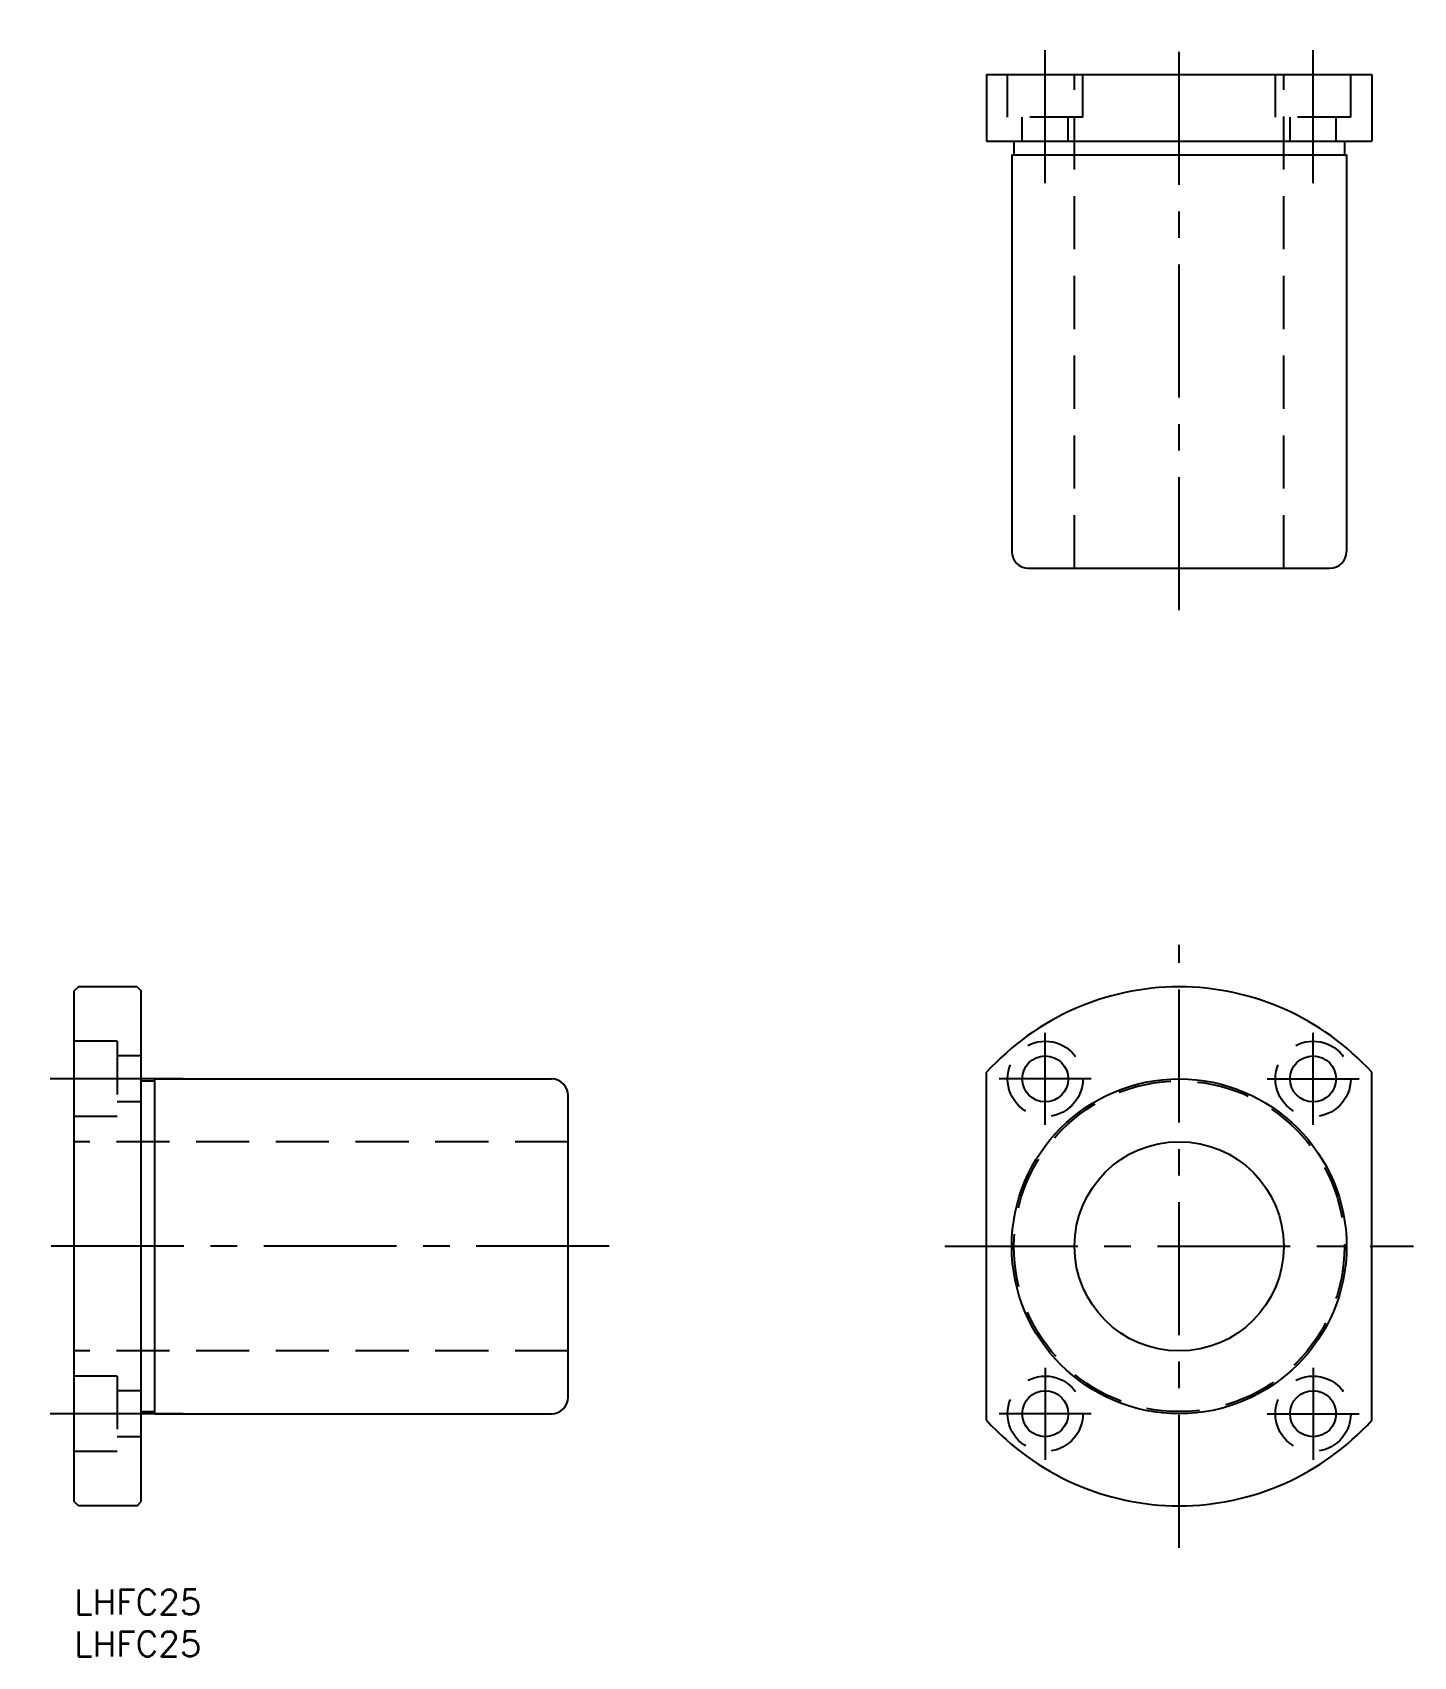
# Model space of a CAD drawing. Extents: x -5 to 160, y -8 to 186.
import ezdxf

# ---------------------------------------------------------------- set-up
doc = ezdxf.new("R2010")
doc.units = 0
doc.header["$LTSCALE"] = 0.5
doc.linetypes.add('CENTER', pattern=[50.8, 31.75, -6.35, 6.35, -6.35])
doc.linetypes.add('DASHED', pattern=[19.05, 12.7, -6.35])
for name, color, linetype in [('MSM_CENTER', 1, 'CENTER'), ('MSM_CONTINUOUS', 7, 'CONTINUOUS'), ('MSM_DASHED', 4, 'DASHED'), ('MSM_PART_NUMBER', 7, 'CONTINUOUS')]:
    doc.layers.add(name, color=color, linetype=linetype)
doc.styles.get("Standard").update_dxf_attribs({"font": 'txt.shx', "height": 3, "bigfont": 'bigfont.shx'})

# ---------------------------------------------------------------- blocks, each defined once
blk = doc.blocks.new('*U11')
at = {"layer": 'MSM_PART_NUMBER'}
blk.add_text('LHFC25', height=3, dxfattribs=at).set_placement((0, -3))
blk = doc.blocks.new('*U12')
at = {"layer": 'MSM_PART_NUMBER'}
blk.add_text('LHFC25', height=3, dxfattribs=at).set_placement((0, -8))

msp = doc.modelspace()

# ---------------------------------------------------------------- linework, layer by layer
at = {"layer": 'MSM_CENTER'}
for p, q in [((116, 168), (116, 186)), ((132, 117), (132, 186)), ((148, 168), (148, 186)), ((132, 5), (132, 77)), ((116, 55.5), (116, 66.5)), ((148, 55.5), (148, 66.5)), ((13, 61), (-5, 61)), ((121.5, 61), (110.5, 61)), ((142.5, 61), (153.5, 61)), ((63.9, 41), (-4.9, 41)), ((104, 41), (160, 41)), ((116, 26.5), (116, 15.5)), ((148, 26.5), (148, 15.5)), ((13, 21), (-5, 21)), ((121.5, 21), (110.5, 21)), ((142.5, 21), (153.5, 21))]:
    msp.add_line(p, q, dxfattribs=at)
at = {"layer": 'MSM_CONTINUOUS'}
for p, q in [((109, 181), (109, 173)), ((109, 181), (155, 181)), ((155, 181), (155, 173)), ((109, 173), (155, 173)), ((112.25, 173), (112.25, 171.4)), ((151.75, 173), (151.75, 171.4)), ((112, 171.4), (112, 124)), ((112, 171.4), (152, 171.4)), ((152, 171.4), (152, 124)), ((112, 160.625), (112, 160.625)), ((114, 122), (150, 122)), ((0.5, 72), (0, 71.5)), ((7.5, 72), (0.5, 72)), ((7.5, 72), (8, 71.5)), ((0, 10.5), (0, 71.5)), ((8, 10.5), (8, 71.5)), ((8, 60.75), (9.6, 60.75)), ((9.6, 61), (57, 61)), ((9.6, 21), (9.6, 61)), ((109, 20.215), (109, 61.785)), ((155, 20.215), (155, 61.785)), ((59, 23), (59, 59)), ((8, 21.25), (9.6, 21.25)), ((9.6, 21), (57, 21)), ((20.375, 21), (20.375, 21)), ((0.5, 10), (0, 10.5)), ((7.5, 10), (0.5, 10)), ((7.5, 10), (8, 10.5))]:
    msp.add_line(p, q, dxfattribs=at)
for centre, radius in [((116, 61), 2.75), ((148, 61), 2.75), ((132, 41), 20), ((132, 41), 12.5), ((116, 21), 2.75), ((148, 21), 2.75)]:
    msp.add_circle(centre, radius, dxfattribs=at)
for centre, radius, start, end in [((114, 124), 2, 180, 270), ((150, 124), 2, 270, 0), ((132, 41), 31, 42.10345, 137.89655), ((57, 59), 2, 0, 90), ((57, 23), 2, 270, 0), ((132, 41), 31, 222.10345, 317.89655)]:
    msp.add_arc(centre, radius, start, end, dxfattribs=at)
at = {"layer": 'MSM_DASHED'}
for p, q in [((111.5, 175.9), (111.5, 181)), ((119.5, 122), (119.5, 181)), ((120.5, 175.9), (120.5, 181)), ((143.5, 175.9), (143.5, 181)), ((144.5, 122), (144.5, 181)), ((152.5, 175.9), (152.5, 181)), ((120.5, 175.9), (111.5, 175.9)), ((113.25, 173), (113.25, 175.9)), ((118.75, 173), (118.75, 175.9)), ((152.5, 175.9), (143.5, 175.9)), ((145.25, 173), (145.25, 175.9)), ((150.75, 173), (150.75, 175.9)), ((5.1, 65.5), (0, 65.5)), ((5.1, 65.5), (5.1, 56.5)), ((8, 63.75), (5.1, 63.75)), ((8, 58.25), (5.1, 58.25)), ((5.1, 56.5), (0, 56.5)), ((59, 53.5), (0, 53.5)), ((59, 28.5), (0, 28.5)), ((5.1, 25.5), (0, 25.5)), ((5.1, 25.5), (5.1, 16.5)), ((8, 23.75), (5.1, 23.75)), ((8, 18.25), (5.1, 18.25)), ((5.1, 16.5), (0, 16.5))]:
    msp.add_line(p, q, dxfattribs=at)
for centre, radius in [((116, 61), 4.5), ((148, 61), 4.5), ((132, 41), 19.75), ((116, 21), 4.5), ((148, 21), 4.5)]:
    msp.add_circle(centre, radius, dxfattribs=at)

# ---------------------------------------------------------------- block references
at = {"layer": 'MSM_CONTINUOUS'}
for name in ['*U11', '*U12']:
    msp.add_blockref(name, (0, 0), dxfattribs=at)

doc.saveas('drawing.dxf')
